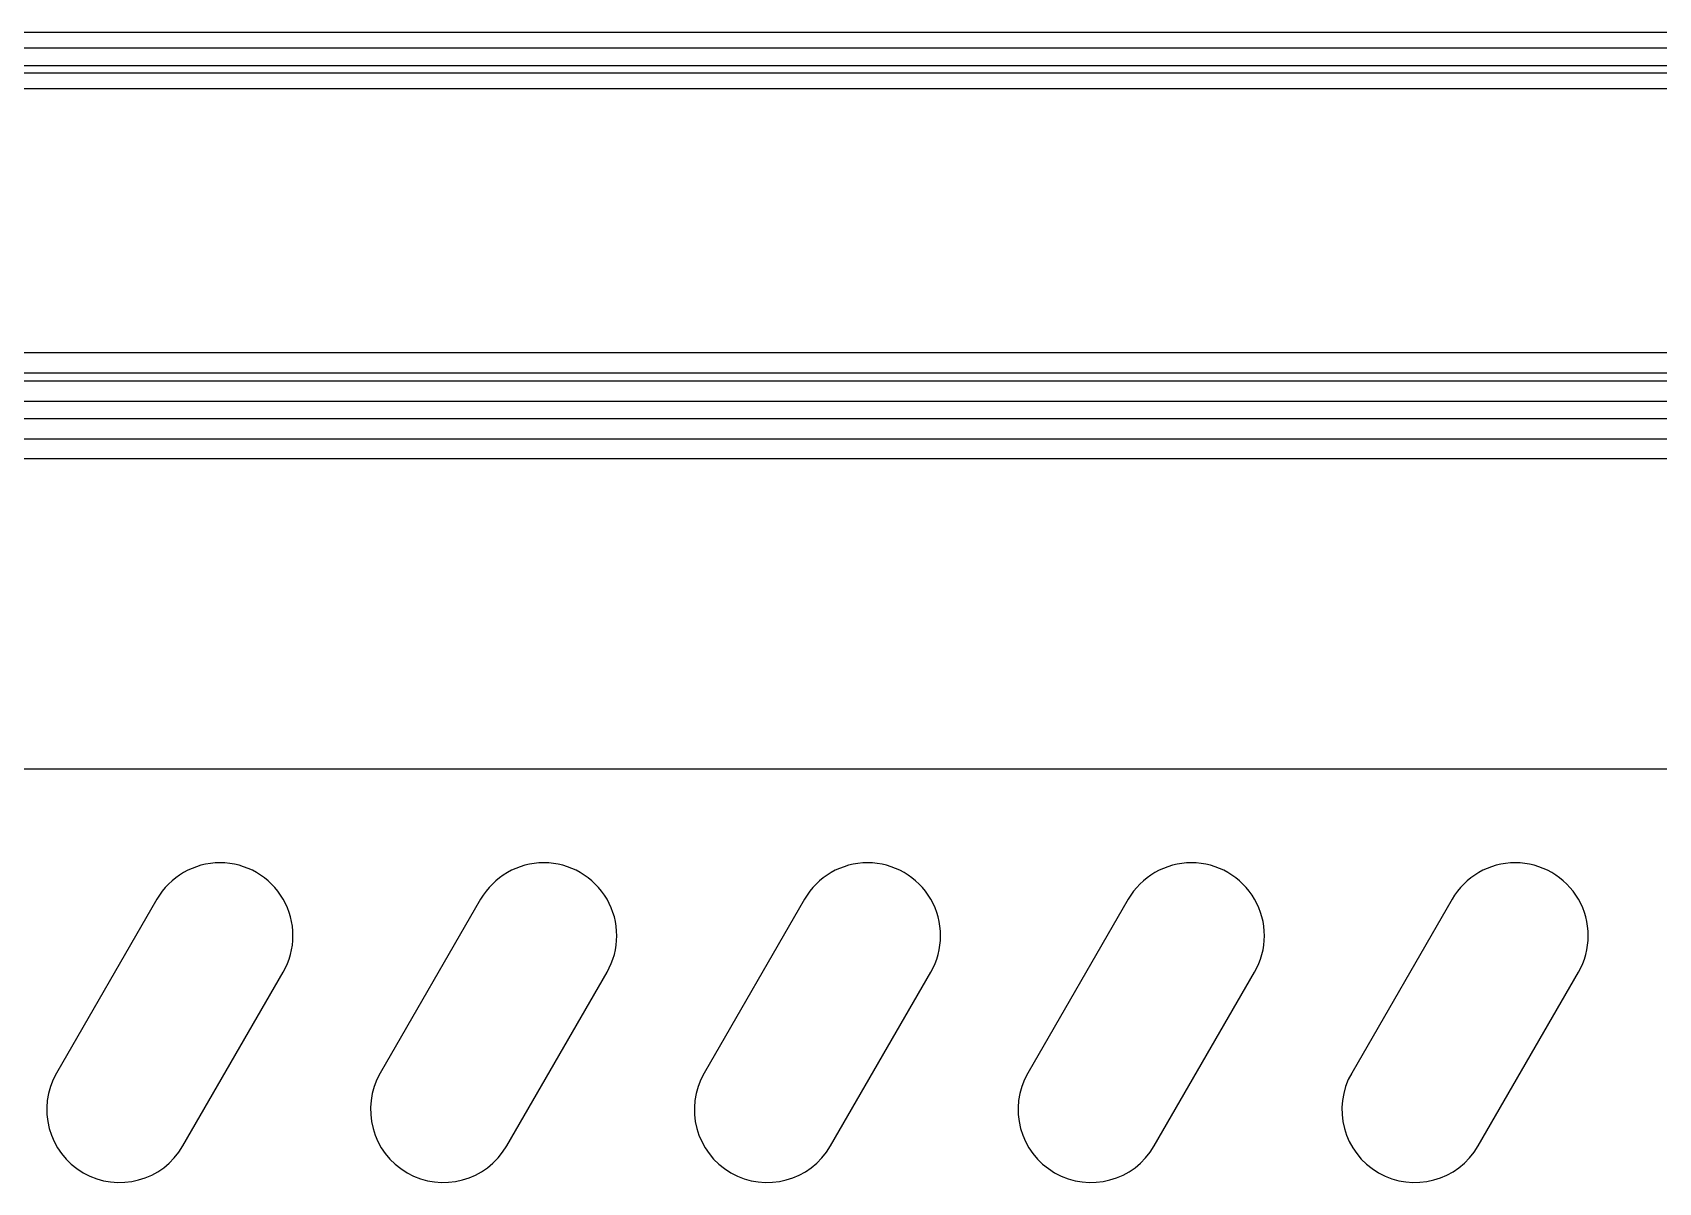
# Model space of a CAD drawing. Header units: inches. Extents: x 0.6 to 61.5, y 0.9 to 41.7.
# Drawn here: x 5.364 to 7.146, y 37.234 to 38.495 of the extents above; entities that cross this region are included whole.
import ezdxf

# ---------------------------------------------------------------- set-up
doc = ezdxf.new("R2010")
doc.units = ezdxf.units.IN
doc.header["$MEASUREMENT"] = 0
doc.layers.add('OBJECT', color=7, linetype='Continuous')

msp = doc.modelspace()

# ---------------------------------------------------------------- linework, layer by layer
at = {"layer": 'OBJECT'}
for p, q in [((34.1642, 38.4949), (1.3102, 38.4949)), ((34.1642, 38.4776), (1.3102, 38.4776)), ((1.3102, 38.4588), (34.1642, 38.4588)), ((34.1642, 38.4504), (1.3102, 38.4504)), ((34.1642, 38.4331), (1.3102, 38.4331)), ((1.3102, 38.144), (34.1642, 38.144)), ((34.1642, 38.1214), (1.3102, 38.1214)), ((1.3102, 38.113), (34.1642, 38.113)), ((34.1642, 38.0905), (1.3102, 38.0905)), ((1.3102, 38.0716), (34.1642, 38.0716)), ((34.1642, 38.049), (1.3102, 38.049)), ((1.3102, 38.0279), (34.1642, 38.0279)), ((1.2992, 37.6875), (34.1692, 37.6875)), ((5.4999, 37.5447), (5.3899, 37.3542)), ((5.8549, 37.5447), (5.7449, 37.3542)), ((6.2099, 37.5447), (6.0999, 37.3542)), ((6.5649, 37.5447), (6.4549, 37.3542)), ((6.9199, 37.5447), (6.8099, 37.3542)), ((5.5285, 37.2742), (5.6385, 37.4647)), ((5.8835, 37.2742), (5.9935, 37.4647)), ((6.2385, 37.2742), (6.3485, 37.4647)), ((6.5935, 37.2742), (6.7035, 37.4647)), ((6.9485, 37.2742), (7.0585, 37.4647))]:
    msp.add_line(p, q, dxfattribs=at)
for centre, start, end in [((5.5692, 37.5047), 330, 150), ((5.9242, 37.5047), 330, 150), ((6.2792, 37.5047), 330, 150), ((6.6342, 37.5047), 330, 150), ((6.9892, 37.5047), 330, 150), ((5.4592, 37.3142), 150, 330), ((5.8142, 37.3142), 150, 330), ((6.1692, 37.3142), 150, 330), ((6.5242, 37.3142), 150, 330), ((6.8792, 37.3142), 150, 330)]:
    msp.add_arc(centre, 0.08, start, end, dxfattribs=at)

doc.saveas('drawing.dxf')
